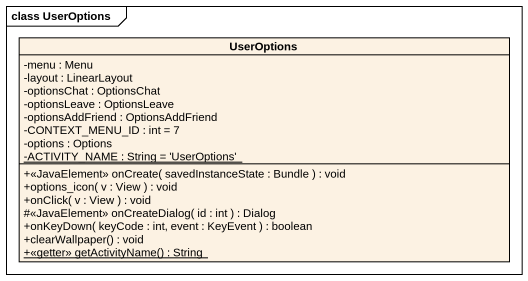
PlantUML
@startuml
mainframe class UserOptions
hide circle
hide empty members
skinparam classAttributeIconSize 0
class UserOptions {
  -menu : Menu
  -layout : LinearLayout
  -optionsChat : OptionsChat
  -optionsLeave : OptionsLeave
  -optionsAddFriend : OptionsAddFriend
  -CONTEXT_MENU_ID : int = 7
  -options : Options
  {static} -ACTIVITY_NAME : String = 'UserOptions'
  +<<JavaElement>> onCreate( savedInstanceState : Bundle ) : void
  +options_icon( v : View ) : void
  +onClick( v : View ) : void
  #<<JavaElement>> onCreateDialog( id : int ) : Dialog
  +onKeyDown( keyCode : int, event : KeyEvent ) : boolean
  +clearWallpaper() : void
  {static} +<<getter>> getActivityName() : String
}
@enduml
